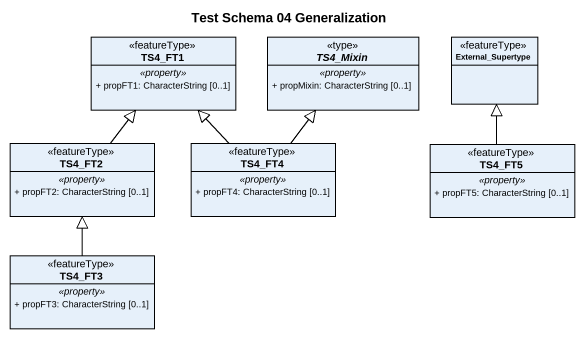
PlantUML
@startuml
title Test Schema 04 Generalization
hide circle
hide empty members
skinparam classAttributeIconSize 0
class TS4_FT1 <<featureType>> {
  .. <<property>> ..
  + propFT1: CharacterString [0..1]
}
abstract class TS4_Mixin <<type>> {
  .. <<property>> ..
  + propMixin: CharacterString [0..1]
}
class External_Supertype <<featureType>>
class TS4_FT2 <<featureType>> {
  .. <<property>> ..
  + propFT2: CharacterString [0..1]
}
class TS4_FT4 <<featureType>> {
  .. <<property>> ..
  + propFT4: CharacterString [0..1]
}
class TS4_FT5 <<featureType>> {
  .. <<property>> ..
  + propFT5: CharacterString [0..1]
}
class TS4_FT3 <<featureType>> {
  .. <<property>> ..
  + propFT3: CharacterString [0..1]
}
TS4_FT2 -up-|> TS4_FT1
TS4_FT4 -up-|> TS4_FT1
TS4_FT4 -up-|> TS4_Mixin
TS4_FT5 -up-|> External_Supertype
TS4_FT3 -up-|> TS4_FT2
@enduml
